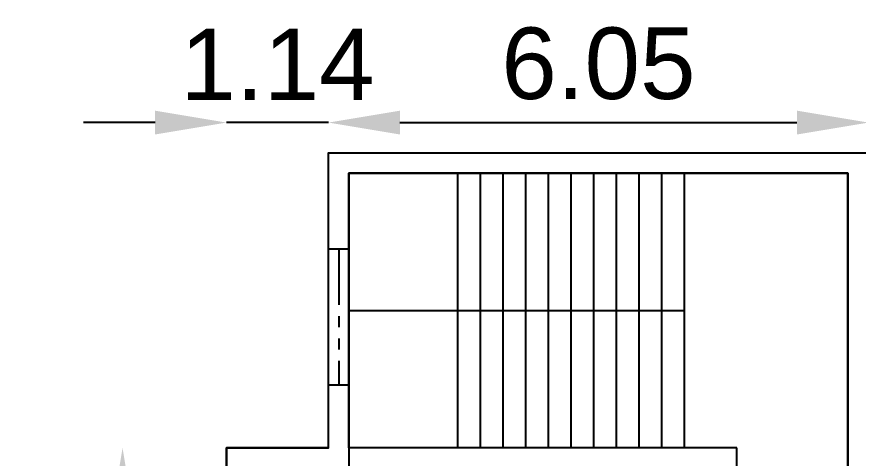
# Model space of a CAD drawing. Header units: metres. Extents: x 0 to 184, y 0 to 104.
# Drawn here: x 1.53 to 10.95, y 64.58 to 69.52 of the extents above; entities that cross this region are included whole.
import ezdxf

# ---------------------------------------------------------------- set-up
doc = ezdxf.new("R2010")
doc.units = ezdxf.units.M
doc.linetypes.add('PHANTOM2', pattern=[1.25, 0.625, -0.125, 0.125, -0.125, 0.125, -0.125])
doc.layers.add('BLK_1_FLR_0_BLT_UP_AREA', color=1, linetype='Continuous')
doc.layers.add('BLK_1_FLR_0_CARPET_AREA', color=117, linetype='Continuous')
doc.styles.get("Standard").update_dxf_attribs({"font": 'arial.ttf', "height": 0.35})
doc.dimstyles.new('ISO-25', dxfattribs={"dimtxt": 0.8, "dimasz": 0.8, "dimexe": 1.25, "dimexo": 0.625, "dimgap": 0.25, "dimtad": 1, "dimdsep": 46, "dimtxsty": 'Standard', "dimcen": 2.5, "dimse1": 1, "dimse2": 1, "dimadec": 0, "dimazin": 0, "dimtfac": 1, "dimtmove": 0, "dimatfit": 3, "dimfxl": 0, "dimarcsym": 0})

# ---------------------------------------------------------------- blocks, each defined once
blk = doc.blocks.new('*D101')
at = {"color": 0, "lineweight": -2}
blk.add_line((2.7138, 63.8962), (2.7138, 35.067), dxfattribs=at)
at = {"color": 0}
for points in [[(2.5804, 63.8962), (2.8471, 63.8962), (2.7138, 64.6962)], [(2.5804, 35.067), (2.8471, 35.067), (2.7138, 34.267)]]:
    blk.add_solid(points, dxfattribs=at)
at = {"layer": 'Defpoints', "color": 0}
for p in [(3.8776, 64.6962), (2.7138, 34.267), (3.8776, 34.267)]:
    blk.add_point(p, dxfattribs=at)
at = {"color": 0, "insert": (2.055, 49.4816), "char_height": 0.8, "attachment_point": 5, "rotation": 90}
blk.add_mtext('30.43', dxfattribs=at)
blk = doc.blocks.new('*D102')
at = {"color": 0, "lineweight": -2}
blk.add_line((5.8206, 68.3372), (10.2658, 68.3372), dxfattribs=at)
at = {"color": 0}
for points in [[(5.8206, 68.4706), (5.8206, 68.2039), (5.0206, 68.3372)], [(10.2658, 68.4706), (10.2658, 68.2039), (11.0658, 68.3372)]]:
    blk.add_solid(points, dxfattribs=at)
at = {"layer": 'Defpoints', "color": 0}
for p in [(11.0658, 68.3372), (5.0206, 67.9982), (11.0658, 67.9982)]:
    blk.add_point(p, dxfattribs=at)
at = {"color": 0, "insert": (8.0432, 68.9957), "char_height": 0.8, "attachment_point": 5}
blk.add_mtext('6.05', dxfattribs=at)
blk = doc.blocks.new('*D103')
at = {"color": 0, "lineweight": -2}
for p, q in [((3.0776, 68.3372), (2.2776, 68.3372)), ((5.0206, 68.3372), (3.8776, 68.3372)), ((5.8206, 68.3372), (6.6206, 68.3372))]:
    blk.add_line(p, q, dxfattribs=at)
at = {"color": 0}
for points in [[(3.0776, 68.4706), (3.0776, 68.2039), (3.8776, 68.3372)], [(5.8206, 68.4706), (5.8206, 68.2039), (5.0206, 68.3372)]]:
    blk.add_solid(points, dxfattribs=at)
at = {"layer": 'Defpoints', "color": 0}
for p in [(3.8776, 68.3372), (3.8776, 64.6962), (5.0206, 64.6962)]:
    blk.add_point(p, dxfattribs=at)
at = {"color": 0, "insert": (4.4491, 68.9889), "char_height": 0.8, "attachment_point": 5}
blk.add_mtext('1.14', dxfattribs=at)

msp = doc.modelspace()

# ---------------------------------------------------------------- linework, layer by layer
at = {"color": 7, "lineweight": 25}
for p, q in [((5.0206, 64.69624), (5.0206, 67.99824)), ((5.0206, 67.99824), (11.0658, 67.99824)), ((5.2492, 64.69624), (5.2492, 67.76964)), ((5.2492, 67.76964), (10.8372, 67.76964)), ((6.4684, 64.69624), (6.4684, 67.76964)), ((6.4684, 64.69624), (6.4684, 67.76964)), ((6.7224, 64.69624), (6.7224, 67.76964)), ((6.9764, 64.69624), (6.9764, 67.76964)), ((7.2304, 64.69624), (7.2304, 67.76964)), ((7.4844, 64.69624), (7.4844, 67.76964)), ((7.7384, 64.69624), (7.7384, 67.76964)), ((7.9924, 64.69624), (7.9924, 67.76964)), ((8.2464, 64.69624), (8.2464, 67.76964)), ((8.5004, 64.69624), (8.5004, 67.76964)), ((8.7544, 64.69624), (8.7544, 67.76964)), ((9.0084, 64.69624), (9.0084, 67.76964)), ((10.8372, 67.76964), (10.8372, 64.46764)), ((5.02114, 66.92271), (5.24974, 66.92271)), ((5.2492, 66.23294), (9.0084, 66.23294)), ((5.24974, 65.39871), (5.02114, 65.39871)), ((5.0206, 64.69624), (3.8776, 64.69624)), ((3.8776, 64.69624), (3.8776, 56.92384)), ((9.5926, 64.69624), (5.2492, 64.69624)), ((9.5926, 54.33304), (9.5926, 64.69624))]:
    msp.add_line(p, q, dxfattribs=at)
at = {"color": 7, "linetype": 'PHANTOM2', "lineweight": 25}
msp.add_line((5.13544, 66.92271), (5.13544, 65.39871), dxfattribs=at)
at = {"layer": 'BLK_1_FLR_0_BLT_UP_AREA', "color": 11}
msp.add_lwpolyline([(3.8776, 34.26704), (3.8776, 64.69624), (5.0206, 64.69624), (5.0206, 67.99824), (11.0658, 67.99824), (11.0658, 64.69624), (25.3914, 64.69624), (25.3914, 33.30123), (23.1054, 33.30123), (23.1054, 34.26704), (3.8776, 34.26704)], dxfattribs=at)
at = {"layer": 'BLK_1_FLR_0_CARPET_AREA', "color": 11}
msp.add_lwpolyline([(25.1628, 42.52143), (25.1628, 64.46764), (10.8372, 64.46764), (10.8372, 67.76964), (5.2492, 67.76964), (5.2492, 64.46764), (4.1062, 64.46764), (4.1062, 51.28504), (6.6208, 51.28504), (6.6208, 51.05644), (4.1062, 51.05644), (4.1062, 42.52143)], dxfattribs=at)

# ---------------------------------------------------------------- dimensions: what is measured, and where the dimension line sits
dim = msp.add_linear_dim(base=(3.8776, 68.33722), p1=(5.0206, 64.69624), p2=(3.8776, 64.69624), dimstyle='ISO-25')
dim.commit()
dim.dimension.update_dxf_attribs({"geometry": '*D103', "text_midpoint": (4.4491, 68.33722), "dimtype": 160})
dim = msp.add_linear_dim(base=(11.0658, 68.33722), p1=(5.0206, 67.99824), p2=(11.0658, 67.99824), dimstyle='ISO-25')
dim.commit()
dim.dimension.update_dxf_attribs({"geometry": '*D102', "text_midpoint": (8.0432, 68.99568)})
dim = msp.add_linear_dim(base=(2.71376, 34.26704), p1=(3.8776, 64.69624), p2=(3.8776, 34.26704), angle=90, dimstyle='ISO-25')
dim.commit()
dim.dimension.update_dxf_attribs({"geometry": '*D101', "text_midpoint": (2.05503, 49.48164)})

doc.saveas('drawing.dxf')
